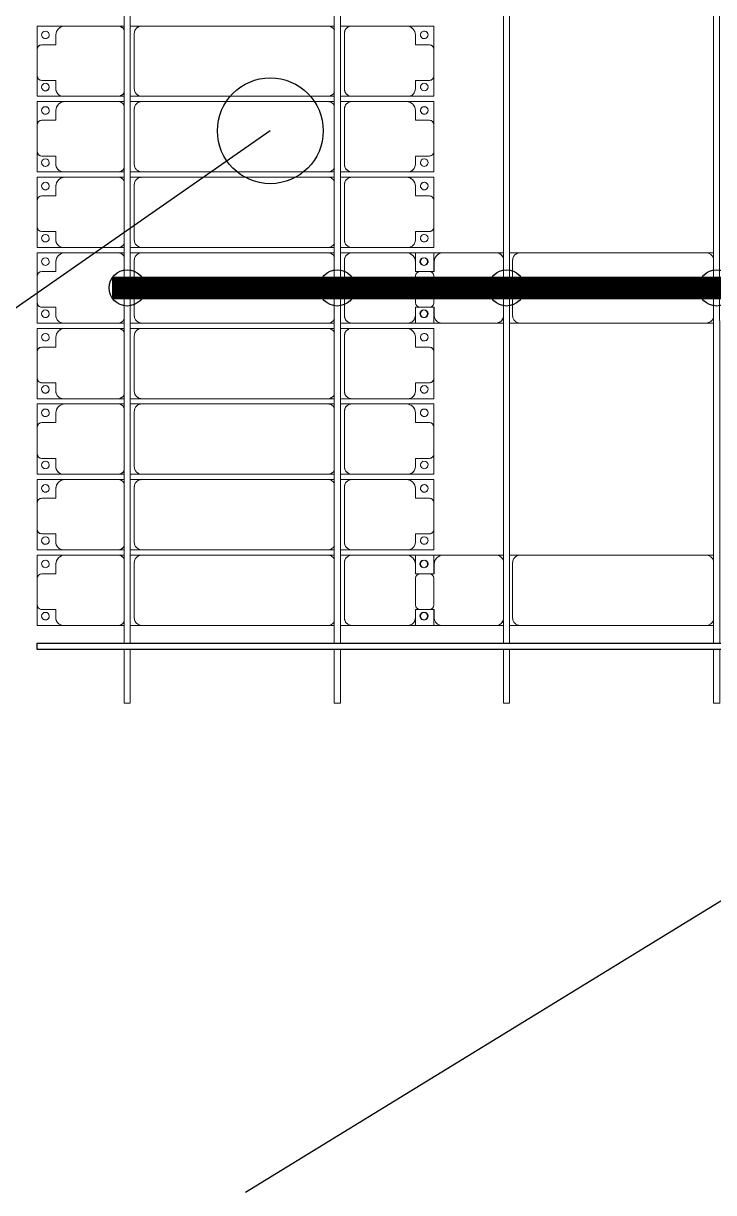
# Model space of a CAD drawing. Header units: millimetres. Extents: x -248177 to 167033, y 156986 to 268923.
# Drawn here: x -207200 to -202632, y 160766 to 168500 of the extents above; entities that cross this region are included whole.
import ezdxf

# ---------------------------------------------------------------- set-up
doc = ezdxf.new("R2010")
doc.units = ezdxf.units.MM
for name, color, linetype, lineweight in [('A-DETL-MBND', 5, 'Continuous', 9), ('A-GENM', 13, 'Continuous', 9), ('S-BEAM', 12, 'Continuous', 9)]:
    doc.layers.add(name, color=color, linetype=linetype, lineweight=lineweight)
for name, color, linetype in [('GC-BICH NEO', 6, 'Continuous'), ('GC-DAY NEO', 5, 'Continuous'), ('GC-HOP 40x60 GIA CUONG', 1, 'Continuous')]:
    doc.layers.add(name, color=color, linetype=linetype)

# ---------------------------------------------------------------- blocks, each defined once
blk = doc.blocks.new('Dầm C52 - Dầm C52-24593-BỐ TRÍ KHUNG KẾT CẤU BÈ PIN 02')
at = {"layer": 'S-BEAM', "color": 1}
for p, q in [((-48593.5, -20), (-48593.5, 20)), ((-48593.5, 20), (-48238.2, 20)), ((-48198.2, 20), (-42238.2, 20)), ((-48238.2, -20), (-48593.5, -20)), ((-42238.2, -20), (-48198.2, -20))]:
    blk.add_line(p, q, dxfattribs=at)
blk = doc.blocks.new('Dai phao do pin - DẢI PHAO ĐỠ PIN-V151-BỐ TRÍ KHUNG KẾT CẤU BÈ PIN 02')
at = {"layer": 'A-DETL-MBND', "color": 8}
for p, q in [((-1312.2, 241.6), (-1129.7, 241.6)), ((-1312.2, 117.8), (-1312.2, 241.6)), ((-1129.7, 241.6), (-1312.2, 241.6)), ((-779.7, 241.6), (-1129.7, 241.6)), ((-779.7, 241.6), (-730.3, 241.6)), ((-779.7, 241.6), (-730.3, 241.6)), ((-690.3, 241.6), (-620.3, 241.6)), ((-690.3, 241.6), (-620.3, 241.6)), ((610.3, 241.6), (-620.3, 241.6)), ((610.3, 241.6), (659.7, 241.6)), ((610.3, 241.6), (659.7, 241.6)), ((-1189.7, 181.6), (-1189.7, 118.2)), ((-670.3, 191.6), (-670.3, -173.4)), ((-1312.2, 88.2), (-1312.2, -88.2)), ((-1189.7, 118.2), (-1282.2, 118.2)), ((-1312.2, -223.4), (-1312.2, -117.8)), ((-1282.2, -118.2), (-1189.7, -118.2)), ((-1189.7, -118.2), (-1189.7, -173.4)), ((-1139.7, -223.4), (-1312.2, -223.4)), ((-1312.2, -223.4), (-1139.7, -223.4)), ((-1139.7, -223.4), (-779.7, -223.4)), ((-730.3, -223.4), (-779.7, -223.4)), ((-730.3, -223.4), (-779.7, -223.4)), ((-620.3, -223.4), (-690.3, -223.4)), ((-620.3, -223.4), (-690.3, -223.4)), ((-620.3, -223.4), (610.3, -223.4)), ((659.7, -223.4), (610.3, -223.4)), ((659.7, -223.4), (610.3, -223.4))]:
    blk.add_line(p, q, dxfattribs=at)
for centre, radius, start, end in [((-1129.7, 181.6), 60, 90, 180), ((-1129.7, 181.6), 60, 120, 180), ((-779.7, 191.6), 50, 15, 90), ((-779.7, 191.6), 50, 15, 75), ((-620.3, 191.6), 50, 90, 180), ((-620.3, 191.6), 50, 105, 135), ((610.3, 191.6), 50, 15, 90), ((610.3, 191.6), 50, 60, 90), ((-1258.6, 183.2), 25, 0, 180), ((-1258.6, 183.2), 25, 180, 0), ((-1258.6, 183.2), 25, 180, 195), ((-1258.6, 183.2), 25, 120, 135), ((-1258.6, 183.2), 25, 225, 255), ((-1258.6, 183.2), 25, 270, 300), ((-1258.6, 183.2), 25, 0, 75), ((-1258.6, 183.2), 25, 330, 360), ((-620.3, 191.6), 50, 150, 180), ((610.3, 191.6), 50, 15, 30), ((-1282.2, 88.2), 30, 90, 180), ((-1282.2, -88.2), 30, 180, 270), ((-1258.6, -161.8), 25, 0, 180), ((-1258.6, -161.8), 25, 105, 150), ((-1258.6, -161.8), 25, 0, 75), ((-1258.6, -161.8), 25, 180, 0), ((-1258.6, -161.8), 25, 180, 210), ((-1258.6, -161.8), 25, 240, 255), ((-1258.6, -161.8), 25, 285, 0), ((-1139.7, -173.4), 50, 180, 270), ((-1139.7, -173.4), 50, 180, 255), ((-779.7, -173.4), 50, 270, 345), ((-779.7, -173.4), 50, 285, 345), ((-620.3, -173.4), 50, 180, 270), ((-620.3, -173.4), 50, 180, 210), ((-620.3, -173.4), 50, 240, 270), ((610.3, -173.4), 50, 270, 345), ((610.3, -173.4), 50, 285, 300), ((610.3, -173.4), 50, 330, 345)]:
    blk.add_arc(centre, radius, start, end, dxfattribs=at)
blk = doc.blocks.new('Dai phao do pin - DẢI PHAO ĐỠ PIN-V152-BỐ TRÍ KHUNG KẾT CẤU BÈ PIN 02')
at = {"layer": 'A-DETL-MBND', "color": 8}
for p, q in [((-1312.2, 241.6), (-1129.7, 241.6)), ((-1312.2, 117.8), (-1312.2, 241.6)), ((-1129.7, 241.6), (-1312.2, 241.6)), ((-779.7, 241.6), (-1129.7, 241.6)), ((-779.7, 241.6), (-730.3, 241.6)), ((-779.7, 241.6), (-730.3, 241.6)), ((-690.3, 241.6), (-620.3, 241.6)), ((-690.3, 241.6), (-620.3, 241.6)), ((610.3, 241.6), (-620.3, 241.6)), ((610.3, 241.6), (659.7, 241.6)), ((610.3, 241.6), (659.7, 241.6)), ((-1189.7, 181.6), (-1189.7, 118.2)), ((-670.3, 191.6), (-670.3, -173.4)), ((-1312.2, 88.2), (-1312.2, -88.2)), ((-1189.7, 118.2), (-1282.2, 118.2)), ((-1312.2, -223.4), (-1312.2, -117.8)), ((-1282.2, -118.2), (-1189.7, -118.2)), ((-1189.7, -118.2), (-1189.7, -173.4)), ((-1139.7, -223.4), (-1312.2, -223.4)), ((-1312.2, -223.4), (-1139.7, -223.4)), ((-1139.7, -223.4), (-779.7, -223.4)), ((-730.3, -223.4), (-779.7, -223.4)), ((-730.3, -223.4), (-779.7, -223.4)), ((-620.3, -223.4), (-690.3, -223.4)), ((-620.3, -223.4), (-690.3, -223.4)), ((-620.3, -223.4), (610.3, -223.4)), ((659.7, -223.4), (610.3, -223.4)), ((659.7, -223.4), (610.3, -223.4))]:
    blk.add_line(p, q, dxfattribs=at)
for centre, radius, start, end in [((-1129.7, 181.6), 60, 90, 180), ((-1129.7, 181.6), 60, 120, 180), ((-779.7, 191.6), 50, 15, 90), ((-779.7, 191.6), 50, 15, 75), ((-620.3, 191.6), 50, 90, 180), ((-620.3, 191.6), 50, 105, 135), ((610.3, 191.6), 50, 15, 90), ((610.3, 191.6), 50, 60, 90), ((-1258.6, 183.2), 25, 0, 180), ((-1258.6, 183.2), 25, 180, 0), ((-1258.6, 183.2), 25, 180, 195), ((-1258.6, 183.2), 25, 120, 135), ((-1258.6, 183.2), 25, 225, 255), ((-1258.6, 183.2), 25, 270, 300), ((-1258.6, 183.2), 25, 0, 75), ((-1258.6, 183.2), 25, 330, 360), ((-620.3, 191.6), 50, 150, 180), ((610.3, 191.6), 50, 15, 30), ((-1282.2, 88.2), 30, 90, 180), ((-1282.2, -88.2), 30, 180, 270), ((-1258.6, -161.8), 25, 0, 180), ((-1258.6, -161.8), 25, 105, 150), ((-1258.6, -161.8), 25, 0, 75), ((-1258.6, -161.8), 25, 180, 0), ((-1258.6, -161.8), 25, 180, 210), ((-1258.6, -161.8), 25, 240, 255), ((-1258.6, -161.8), 25, 285, 0), ((-1139.7, -173.4), 50, 180, 270), ((-1139.7, -173.4), 50, 180, 255), ((-779.7, -173.4), 50, 270, 345), ((-779.7, -173.4), 50, 285, 345), ((-620.3, -173.4), 50, 180, 270), ((-620.3, -173.4), 50, 180, 210), ((-620.3, -173.4), 50, 240, 270), ((610.3, -173.4), 50, 270, 345), ((610.3, -173.4), 50, 285, 300), ((610.3, -173.4), 50, 330, 345)]:
    blk.add_arc(centre, radius, start, end, dxfattribs=at)
blk = doc.blocks.new('Dải phao đi lại kèm đỡ invester - DẢI PHAO ĐI LẠI-23457-BỐ TRÍ KHUNG KẾT CẤU BÈ PIN 02')
at = {"layer": 'A-DETL-MBND', "color": 8}
for p, q in [((11758.4, 1312.2), (11911.8, 1312.2)), ((11758.4, 1129.7), (11758.4, 1312.2)), ((11758.4, 1312.2), (11758.4, 1129.7)), ((11911.8, 1312.2), (11758.4, 1312.2)), ((11881.8, 1282.2), (11881.8, 1189.7)), ((12088.2, 1312.2), (11911.8, 1312.2)), ((12088.2, 1312.2), (12223.4, 1312.2)), ((12223.4, 1312.2), (12088.2, 1312.2)), ((12118.2, 1189.7), (12118.2, 1282.2)), ((12223.4, 1312.2), (12223.4, 1139.7)), ((12223.4, 1139.7), (12223.4, 1312.2)), ((12258.4, 1312.2), (12411.8, 1312.2)), ((12258.4, 1129.7), (12258.4, 1312.2)), ((12258.4, 1312.2), (12258.4, 1129.7)), ((12411.8, 1312.2), (12258.4, 1312.2)), ((12381.8, 1282.2), (12381.8, 1189.7)), ((12588.2, 1312.2), (12411.8, 1312.2)), ((12588.2, 1312.2), (12723.4, 1312.2)), ((12723.4, 1312.2), (12588.2, 1312.2)), ((12618.2, 1189.7), (12618.2, 1282.2)), ((12723.4, 1312.2), (12723.4, 1139.7)), ((12723.4, 1139.7), (12723.4, 1312.2)), ((12758.4, 1312.2), (12911.8, 1312.2)), ((12758.4, 1129.7), (12758.4, 1312.2)), ((12758.4, 1312.2), (12758.4, 1129.7)), ((12911.8, 1312.2), (12758.4, 1312.2)), ((12881.8, 1282.2), (12881.8, 1189.7)), ((13088.2, 1312.2), (12911.8, 1312.2)), ((13088.2, 1312.2), (13223.4, 1312.2)), ((13223.4, 1312.2), (13088.2, 1312.2)), ((13118.2, 1189.7), (13118.2, 1282.2)), ((13223.4, 1312.2), (13223.4, 1139.7)), ((13223.4, 1139.7), (13223.4, 1312.2)), ((13258.4, 1312.2), (13382.2, 1312.2)), ((13258.4, 1129.7), (13258.4, 1312.2)), ((13258.4, 1312.2), (13258.4, 1129.7)), ((13381.8, 1282.2), (13381.8, 1189.7)), ((13588.2, 1312.2), (13411.8, 1312.2)), ((13617.8, 1312.2), (13723.4, 1312.2)), ((13618.2, 1189.7), (13618.2, 1282.2)), ((13723.4, 1312.2), (13723.4, 1139.7)), ((13723.4, 1139.7), (13723.4, 1312.2)), ((13758.4, 1312.2), (13911.8, 1312.2)), ((13758.4, 1129.7), (13758.4, 1312.2)), ((13758.4, 1312.2), (13758.4, 1129.7)), ((13911.8, 1312.2), (13758.4, 1312.2)), ((13881.8, 1282.2), (13881.8, 1189.7)), ((14088.2, 1312.2), (13911.8, 1312.2)), ((14088.2, 1312.2), (14223.4, 1312.2)), ((14223.4, 1312.2), (14088.2, 1312.2)), ((14118.2, 1189.7), (14118.2, 1282.2)), ((14223.4, 1312.2), (14223.4, 1139.7)), ((14223.4, 1139.7), (14223.4, 1312.2)), ((14258.4, 1312.2), (14411.8, 1312.2)), ((14258.4, 1129.7), (14258.4, 1312.2)), ((14258.4, 1312.2), (14258.4, 1129.7)), ((14411.8, 1312.2), (14258.4, 1312.2)), ((14381.8, 1282.2), (14381.8, 1189.7)), ((14588.2, 1312.2), (14411.8, 1312.2)), ((14588.2, 1312.2), (14723.4, 1312.2)), ((14723.4, 1312.2), (14588.2, 1312.2)), ((14618.2, 1189.7), (14618.2, 1282.2)), ((14723.4, 1312.2), (14723.4, 1139.7)), ((14723.4, 1139.7), (14723.4, 1312.2)), ((14758.4, 1312.2), (14911.8, 1312.2)), ((14758.4, 1129.7), (14758.4, 1312.2)), ((14758.4, 1312.2), (14758.4, 1129.7)), ((14911.8, 1312.2), (14758.4, 1312.2)), ((14881.8, 1282.2), (14881.8, 1189.7)), ((15088.2, 1312.2), (14911.8, 1312.2)), ((15088.2, 1312.2), (15223.4, 1312.2)), ((15223.4, 1312.2), (15088.2, 1312.2)), ((15118.2, 1189.7), (15118.2, 1282.2)), ((15223.4, 1312.2), (15223.4, 1139.7)), ((15223.4, 1139.7), (15223.4, 1312.2)), ((15258.4, 1312.2), (15382.2, 1312.2)), ((15258.4, 1129.7), (15258.4, 1312.2)), ((15258.4, 1312.2), (15258.4, 1129.7)), ((15381.8, 1282.2), (15381.8, 1189.7)), ((15588.2, 1312.2), (15411.8, 1312.2)), ((15617.8, 1312.2), (15723.4, 1312.2)), ((15618.2, 1189.7), (15618.2, 1282.2)), ((15723.4, 1312.2), (15723.4, 1139.7)), ((15723.4, 1139.7), (15723.4, 1312.2)), ((11881.8, 1189.7), (11818.4, 1189.7)), ((12173.4, 1189.7), (12118.2, 1189.7)), ((12381.8, 1189.7), (12318.4, 1189.7)), ((12673.4, 1189.7), (12618.2, 1189.7)), ((12881.8, 1189.7), (12818.4, 1189.7)), ((13173.4, 1189.7), (13118.2, 1189.7)), ((13381.8, 1189.7), (13318.4, 1189.7)), ((13673.4, 1189.7), (13618.2, 1189.7)), ((13881.8, 1189.7), (13818.4, 1189.7)), ((14173.4, 1189.7), (14118.2, 1189.7)), ((14381.8, 1189.7), (14318.4, 1189.7)), ((14673.4, 1189.7), (14618.2, 1189.7)), ((14881.8, 1189.7), (14818.4, 1189.7)), ((15173.4, 1189.7), (15118.2, 1189.7)), ((15381.8, 1189.7), (15318.4, 1189.7)), ((15673.4, 1189.7), (15618.2, 1189.7)), ((11758.4, 1129.7), (11758.4, 769.7)), ((12223.4, 769.7), (12223.4, 1139.7)), ((12258.4, 1129.7), (12258.4, 769.7)), ((12723.4, 769.7), (12723.4, 1139.7)), ((12758.4, 1129.7), (12758.4, 769.7)), ((13223.4, 769.7), (13223.4, 1139.7)), ((13258.4, 1129.7), (13258.4, 769.7)), ((13723.4, 769.7), (13723.4, 1139.7)), ((13758.4, 1129.7), (13758.4, 769.7)), ((14223.4, 769.7), (14223.4, 1139.7)), ((14258.4, 1129.7), (14258.4, 769.7)), ((14723.4, 769.7), (14723.4, 1139.7)), ((14758.4, 1129.7), (14758.4, 769.7)), ((15223.4, 769.7), (15223.4, 1139.7)), ((15258.4, 1129.7), (15258.4, 769.7)), ((15723.4, 769.7), (15723.4, 1139.7)), ((11758.4, 693.2), (11758.4, 769.7)), ((11758.4, 693.2), (11758.4, 769.7)), ((11808.4, 719.7), (12173.4, 719.7)), ((12223.4, 769.7), (12223.4, 693.2)), ((12223.4, 769.7), (12223.4, 693.2)), ((12258.4, 693.2), (12258.4, 769.7)), ((12258.4, 693.2), (12258.4, 769.7)), ((12308.4, 719.7), (12673.4, 719.7)), ((12723.4, 769.7), (12723.4, 693.2)), ((12723.4, 769.7), (12723.4, 693.2)), ((12758.4, 693.2), (12758.4, 769.7)), ((12758.4, 693.2), (12758.4, 769.7)), ((12808.4, 719.7), (13173.4, 719.7)), ((13223.4, 769.7), (13223.4, 693.2)), ((13223.4, 769.7), (13223.4, 693.2)), ((13258.4, 693.2), (13258.4, 769.7)), ((13258.4, 693.2), (13258.4, 769.7)), ((13308.4, 719.7), (13673.4, 719.7)), ((13723.4, 769.7), (13723.4, 693.2)), ((13723.4, 769.7), (13723.4, 693.2)), ((13758.4, 693.2), (13758.4, 769.7)), ((13758.4, 693.2), (13758.4, 769.7)), ((13808.4, 719.7), (14173.4, 719.7)), ((14223.4, 769.7), (14223.4, 693.2)), ((14223.4, 769.7), (14223.4, 693.2)), ((14258.4, 693.2), (14258.4, 769.7)), ((14258.4, 693.2), (14258.4, 769.7)), ((14308.4, 719.7), (14673.4, 719.7)), ((14723.4, 769.7), (14723.4, 693.2)), ((14723.4, 769.7), (14723.4, 693.2)), ((14758.4, 693.2), (14758.4, 769.7)), ((14758.4, 693.2), (14758.4, 769.7)), ((14808.4, 719.7), (15173.4, 719.7)), ((15223.4, 769.7), (15223.4, 693.2)), ((15223.4, 769.7), (15223.4, 693.2)), ((15258.4, 693.2), (15258.4, 769.7)), ((15258.4, 693.2), (15258.4, 769.7)), ((15308.4, 719.7), (15673.4, 719.7)), ((15723.4, 769.7), (15723.4, 693.2)), ((15723.4, 769.7), (15723.4, 693.2)), ((11758.4, 610.3), (11758.4, 653.2)), ((11758.4, 610.3), (11758.4, 653.2)), ((12223.4, 653.2), (12223.4, 610.3)), ((12223.4, 653.2), (12223.4, 610.3)), ((12258.4, 610.3), (12258.4, 653.2)), ((12258.4, 610.3), (12258.4, 653.2)), ((12723.4, 653.2), (12723.4, 610.3)), ((12723.4, 653.2), (12723.4, 610.3)), ((12758.4, 610.3), (12758.4, 653.2)), ((12758.4, 610.3), (12758.4, 653.2)), ((13223.4, 653.2), (13223.4, 610.3)), ((13223.4, 653.2), (13223.4, 610.3)), ((13258.4, 610.3), (13258.4, 653.2)), ((13258.4, 610.3), (13258.4, 653.2)), ((13723.4, 653.2), (13723.4, 610.3)), ((13723.4, 653.2), (13723.4, 610.3)), ((13758.4, 610.3), (13758.4, 653.2)), ((13758.4, 610.3), (13758.4, 653.2)), ((14223.4, 653.2), (14223.4, 610.3)), ((14223.4, 653.2), (14223.4, 610.3)), ((14258.4, 610.3), (14258.4, 653.2)), ((14258.4, 610.3), (14258.4, 653.2)), ((14723.4, 653.2), (14723.4, 610.3)), ((14723.4, 653.2), (14723.4, 610.3)), ((14758.4, 610.3), (14758.4, 653.2)), ((14758.4, 610.3), (14758.4, 653.2)), ((15223.4, 653.2), (15223.4, 610.3)), ((15223.4, 653.2), (15223.4, 610.3)), ((15258.4, 610.3), (15258.4, 653.2)), ((15258.4, 610.3), (15258.4, 653.2)), ((15723.4, 653.2), (15723.4, 610.3)), ((15723.4, 653.2), (15723.4, 610.3)), ((11758.4, 610.3), (11758.4, -620.3)), ((12223.4, -620.3), (12223.4, 610.3)), ((12258.4, 610.3), (12258.4, -620.3)), ((12723.4, -620.3), (12723.4, 610.3)), ((12758.4, 610.3), (12758.4, -620.3)), ((13223.4, -620.3), (13223.4, 610.3)), ((13258.4, 610.3), (13258.4, -620.3)), ((13723.4, -620.3), (13723.4, 610.3)), ((13758.4, 610.3), (13758.4, -620.3)), ((14223.4, -620.3), (14223.4, 610.3)), ((14258.4, 610.3), (14258.4, -620.3)), ((14723.4, -620.3), (14723.4, 610.3)), ((14758.4, 610.3), (14758.4, -620.3)), ((15223.4, -620.3), (15223.4, 610.3)), ((15258.4, 610.3), (15258.4, -620.3)), ((15723.4, -620.3), (15723.4, 610.3)), ((11758.4, -696.8), (11758.4, -620.3)), ((11758.4, -696.8), (11758.4, -620.3)), ((11808.4, -670.3), (12173.4, -670.3)), ((12223.4, -620.3), (12223.4, -696.8)), ((12223.4, -620.3), (12223.4, -696.8)), ((12258.4, -696.8), (12258.4, -620.3)), ((12258.4, -696.8), (12258.4, -620.3)), ((12308.4, -670.3), (12673.4, -670.3)), ((12723.4, -620.3), (12723.4, -696.8)), ((12723.4, -620.3), (12723.4, -696.8)), ((12758.4, -696.8), (12758.4, -620.3)), ((12758.4, -696.8), (12758.4, -620.3)), ((12808.4, -670.3), (13173.4, -670.3)), ((13223.4, -620.3), (13223.4, -696.8)), ((13223.4, -620.3), (13223.4, -696.8)), ((13258.4, -696.8), (13258.4, -620.3)), ((13258.4, -696.8), (13258.4, -620.3)), ((13308.4, -670.3), (13673.4, -670.3)), ((13723.4, -620.3), (13723.4, -696.8)), ((13723.4, -620.3), (13723.4, -696.8)), ((13758.4, -696.8), (13758.4, -620.3)), ((13758.4, -696.8), (13758.4, -620.3)), ((13808.4, -670.3), (14173.4, -670.3)), ((14223.4, -620.3), (14223.4, -696.8)), ((14223.4, -620.3), (14223.4, -696.8)), ((14258.4, -696.8), (14258.4, -620.3)), ((14258.4, -696.8), (14258.4, -620.3)), ((14308.4, -670.3), (14673.4, -670.3)), ((14723.4, -620.3), (14723.4, -696.8)), ((14723.4, -620.3), (14723.4, -696.8)), ((14758.4, -696.8), (14758.4, -620.3)), ((14758.4, -696.8), (14758.4, -620.3)), ((14808.4, -670.3), (15173.4, -670.3)), ((15223.4, -620.3), (15223.4, -696.8)), ((15223.4, -620.3), (15223.4, -696.8)), ((15258.4, -696.8), (15258.4, -620.3)), ((15258.4, -696.8), (15258.4, -620.3)), ((15308.4, -670.3), (15673.4, -670.3)), ((15723.4, -620.3), (15723.4, -696.8)), ((15723.4, -620.3), (15723.4, -696.8)), ((11758.4, -779.7), (11758.4, -736.8)), ((11758.4, -779.7), (11758.4, -736.8)), ((12223.4, -736.8), (12223.4, -779.7)), ((12223.4, -736.8), (12223.4, -779.7)), ((12258.4, -779.7), (12258.4, -736.8)), ((12258.4, -779.7), (12258.4, -736.8)), ((12723.4, -736.8), (12723.4, -779.7)), ((12723.4, -736.8), (12723.4, -779.7)), ((12758.4, -779.7), (12758.4, -736.8)), ((12758.4, -779.7), (12758.4, -736.8)), ((13223.4, -736.8), (13223.4, -779.7)), ((13223.4, -736.8), (13223.4, -779.7)), ((13258.4, -779.7), (13258.4, -736.8)), ((13258.4, -779.7), (13258.4, -736.8)), ((13723.4, -736.8), (13723.4, -779.7)), ((13723.4, -736.8), (13723.4, -779.7)), ((13758.4, -779.7), (13758.4, -736.8)), ((13758.4, -779.7), (13758.4, -736.8)), ((14223.4, -736.8), (14223.4, -779.7)), ((14223.4, -736.8), (14223.4, -779.7)), ((14258.4, -779.7), (14258.4, -736.8)), ((14258.4, -779.7), (14258.4, -736.8)), ((14723.4, -736.8), (14723.4, -779.7)), ((14723.4, -736.8), (14723.4, -779.7)), ((14758.4, -779.7), (14758.4, -736.8)), ((14758.4, -779.7), (14758.4, -736.8)), ((15223.4, -736.8), (15223.4, -779.7)), ((15223.4, -736.8), (15223.4, -779.7)), ((15258.4, -779.7), (15258.4, -736.8)), ((15258.4, -779.7), (15258.4, -736.8)), ((15723.4, -736.8), (15723.4, -779.7)), ((15723.4, -736.8), (15723.4, -779.7)), ((11758.4, -779.7), (11758.4, -1129.7)), ((12223.4, -1139.7), (12223.4, -779.7)), ((12258.4, -779.7), (12258.4, -1129.7)), ((12723.4, -1139.7), (12723.4, -779.7)), ((12758.4, -779.7), (12758.4, -1129.7)), ((13223.4, -1139.7), (13223.4, -779.7)), ((13258.4, -779.7), (13258.4, -1129.7)), ((13723.4, -1139.7), (13723.4, -779.7)), ((13758.4, -779.7), (13758.4, -1129.7)), ((14223.4, -1139.7), (14223.4, -779.7)), ((14258.4, -779.7), (14258.4, -1129.7)), ((14723.4, -1139.7), (14723.4, -779.7)), ((14758.4, -779.7), (14758.4, -1129.7)), ((15223.4, -1139.7), (15223.4, -779.7)), ((15258.4, -779.7), (15258.4, -1129.7)), ((15723.4, -1139.7), (15723.4, -779.7)), ((11758.4, -1312.2), (11758.4, -1129.7)), ((11758.4, -1129.7), (11758.4, -1312.2)), ((12223.4, -1139.7), (12223.4, -1312.2)), ((12223.4, -1312.2), (12223.4, -1139.7)), ((12258.4, -1312.2), (12258.4, -1129.7)), ((12258.4, -1129.7), (12258.4, -1312.2)), ((12723.4, -1139.7), (12723.4, -1312.2)), ((12723.4, -1312.2), (12723.4, -1139.7)), ((12758.4, -1312.2), (12758.4, -1129.7)), ((12758.4, -1129.7), (12758.4, -1312.2)), ((13223.4, -1139.7), (13223.4, -1312.2)), ((13223.4, -1312.2), (13223.4, -1139.7)), ((13258.4, -1312.2), (13258.4, -1129.7)), ((13258.4, -1129.7), (13258.4, -1312.2)), ((13723.4, -1139.7), (13723.4, -1312.2)), ((13723.4, -1312.2), (13723.4, -1139.7)), ((13758.4, -1312.2), (13758.4, -1129.7)), ((13758.4, -1129.7), (13758.4, -1312.2)), ((14223.4, -1139.7), (14223.4, -1312.2)), ((14223.4, -1312.2), (14223.4, -1139.7)), ((14258.4, -1312.2), (14258.4, -1129.7)), ((14258.4, -1129.7), (14258.4, -1312.2)), ((14723.4, -1139.7), (14723.4, -1312.2)), ((14723.4, -1312.2), (14723.4, -1139.7)), ((14758.4, -1312.2), (14758.4, -1129.7)), ((14758.4, -1129.7), (14758.4, -1312.2)), ((15223.4, -1139.7), (15223.4, -1312.2)), ((15223.4, -1312.2), (15223.4, -1139.7)), ((15258.4, -1312.2), (15258.4, -1129.7)), ((15258.4, -1129.7), (15258.4, -1312.2)), ((15723.4, -1139.7), (15723.4, -1312.2)), ((15723.4, -1312.2), (15723.4, -1139.7)), ((11818.4, -1189.7), (11881.8, -1189.7)), ((11881.8, -1189.7), (11881.8, -1282.2)), ((12118.2, -1282.2), (12118.2, -1189.7)), ((12118.2, -1189.7), (12173.4, -1189.7)), ((12318.4, -1189.7), (12381.8, -1189.7)), ((12381.8, -1189.7), (12381.8, -1282.2)), ((12618.2, -1282.2), (12618.2, -1189.7)), ((12618.2, -1189.7), (12673.4, -1189.7)), ((12818.4, -1189.7), (12881.8, -1189.7)), ((12881.8, -1189.7), (12881.8, -1282.2)), ((13118.2, -1282.2), (13118.2, -1189.7)), ((13118.2, -1189.7), (13173.4, -1189.7)), ((13318.4, -1189.7), (13381.8, -1189.7)), ((13381.8, -1189.7), (13381.8, -1282.2)), ((13618.2, -1282.2), (13618.2, -1189.7)), ((13618.2, -1189.7), (13673.4, -1189.7)), ((13818.4, -1189.7), (13881.8, -1189.7)), ((13881.8, -1189.7), (13881.8, -1282.2)), ((14118.2, -1282.2), (14118.2, -1189.7)), ((14118.2, -1189.7), (14173.4, -1189.7)), ((14318.4, -1189.7), (14381.8, -1189.7)), ((14381.8, -1189.7), (14381.8, -1282.2)), ((14618.2, -1282.2), (14618.2, -1189.7)), ((14618.2, -1189.7), (14673.4, -1189.7)), ((14818.4, -1189.7), (14881.8, -1189.7)), ((14881.8, -1189.7), (14881.8, -1282.2)), ((15118.2, -1282.2), (15118.2, -1189.7)), ((15118.2, -1189.7), (15173.4, -1189.7)), ((15318.4, -1189.7), (15381.8, -1189.7)), ((15381.8, -1189.7), (15381.8, -1282.2)), ((15618.2, -1282.2), (15618.2, -1189.7)), ((15618.2, -1189.7), (15673.4, -1189.7)), ((11911.8, -1312.2), (11758.4, -1312.2)), ((11758.4, -1312.2), (11911.8, -1312.2)), ((11911.8, -1312.2), (12088.2, -1312.2)), ((12223.4, -1312.2), (12088.2, -1312.2)), ((12088.2, -1312.2), (12223.4, -1312.2)), ((12411.8, -1312.2), (12258.4, -1312.2)), ((12258.4, -1312.2), (12411.8, -1312.2)), ((12411.8, -1312.2), (12588.2, -1312.2)), ((12723.4, -1312.2), (12588.2, -1312.2)), ((12588.2, -1312.2), (12723.4, -1312.2)), ((12911.8, -1312.2), (12758.4, -1312.2)), ((12758.4, -1312.2), (12911.8, -1312.2)), ((12911.8, -1312.2), (13088.2, -1312.2)), ((13223.4, -1312.2), (13088.2, -1312.2)), ((13088.2, -1312.2), (13223.4, -1312.2)), ((13411.8, -1312.2), (13258.4, -1312.2)), ((13258.4, -1312.2), (13411.8, -1312.2)), ((13411.8, -1312.2), (13588.2, -1312.2)), ((13723.4, -1312.2), (13588.2, -1312.2)), ((13588.2, -1312.2), (13723.4, -1312.2)), ((13911.8, -1312.2), (13758.4, -1312.2)), ((13758.4, -1312.2), (13911.8, -1312.2)), ((13911.8, -1312.2), (14088.2, -1312.2)), ((14223.4, -1312.2), (14088.2, -1312.2)), ((14088.2, -1312.2), (14223.4, -1312.2)), ((14411.8, -1312.2), (14258.4, -1312.2)), ((14258.4, -1312.2), (14411.8, -1312.2)), ((14411.8, -1312.2), (14588.2, -1312.2)), ((14723.4, -1312.2), (14588.2, -1312.2)), ((14588.2, -1312.2), (14723.4, -1312.2)), ((14911.8, -1312.2), (14758.4, -1312.2)), ((14758.4, -1312.2), (14911.8, -1312.2)), ((14911.8, -1312.2), (15088.2, -1312.2)), ((15223.4, -1312.2), (15088.2, -1312.2)), ((15088.2, -1312.2), (15223.4, -1312.2)), ((15411.8, -1312.2), (15258.4, -1312.2)), ((15258.4, -1312.2), (15411.8, -1312.2)), ((15411.8, -1312.2), (15588.2, -1312.2)), ((15723.4, -1312.2), (15588.2, -1312.2)), ((15588.2, -1312.2), (15723.4, -1312.2))]:
    blk.add_line(p, q, dxfattribs=at)
for centre, radius, start, end in [((11816.8, 1248.6), 25, 90, 270), ((11816.8, 1248.6), 25, 90, 255), ((11816.8, 1248.6), 25, 270, 90), ((11816.8, 1248.6), 25, 300, 90), ((11911.8, 1282.2), 30, 90, 180), ((11911.8, 1282.2), 30, 105, 165), ((11911.8, 1282.2), 30, 135, 165), ((11911.8, 1282.2), 30, 135, 165), ((12088.2, 1282.2), 30, 360, 90), ((12088.2, 1282.2), 30, 60, 75), ((12088.2, 1282.2), 30, 15, 75), ((12088.2, 1282.2), 30, 60, 75), ((12088.2, 1282.2), 30, 15, 30), ((12088.2, 1282.2), 30, 15, 30), ((12161.8, 1248.6), 25, 90, 270), ((12161.8, 1248.6), 25, 90, 180), ((12161.8, 1248.6), 25, 195, 255), ((12161.8, 1248.6), 25, 270, 90), ((12161.8, 1248.6), 25, 270, 88.90847), ((12316.8, 1248.6), 25, 90, 270), ((12316.8, 1248.6), 25, 90, 255), ((12316.8, 1248.6), 25, 270, 90), ((12316.8, 1248.6), 25, 300, 90), ((12411.8, 1282.2), 30, 90, 180), ((12411.8, 1282.2), 30, 105, 165), ((12411.8, 1282.2), 30, 135, 165), ((12411.8, 1282.2), 30, 135, 165), ((12588.2, 1282.2), 30, 360, 90), ((12588.2, 1282.2), 30, 60, 75), ((12588.2, 1282.2), 30, 15, 75), ((12588.2, 1282.2), 30, 60, 75), ((12588.2, 1282.2), 30, 15, 30), ((12588.2, 1282.2), 30, 15, 30), ((12661.8, 1248.6), 25, 90, 270), ((12661.8, 1248.6), 25, 90, 180), ((12661.8, 1248.6), 25, 195, 255), ((12661.8, 1248.6), 25, 270, 90), ((12661.8, 1248.6), 25, 270, 90), ((12816.8, 1248.6), 25, 90, 270), ((12816.8, 1248.6), 25, 90, 255), ((12816.8, 1248.6), 25, 270, 90), ((12816.8, 1248.6), 25, 300, 90), ((12911.8, 1282.2), 30, 90, 180), ((12911.8, 1282.2), 30, 105, 165), ((12911.8, 1282.2), 30, 135, 165), ((12911.8, 1282.2), 30, 135, 165), ((13088.2, 1282.2), 30, 360, 90), ((13088.2, 1282.2), 30, 60, 75), ((13088.2, 1282.2), 30, 15, 75), ((13088.2, 1282.2), 30, 60, 75), ((13088.2, 1282.2), 30, 15, 30), ((13088.2, 1282.2), 30, 15, 30), ((13161.8, 1248.6), 25, 90, 270), ((13161.8, 1248.6), 25, 90, 180), ((13161.8, 1248.6), 25, 195, 255), ((13161.8, 1248.6), 25, 270, 90), ((13161.8, 1248.6), 25, 270, 90), ((13316.8, 1248.6), 25, 90, 270), ((13316.8, 1248.6), 25, 180, 255), ((13316.8, 1248.6), 25, 90, 150), ((13316.8, 1248.6), 25, 270, 90), ((13316.8, 1248.6), 25, 75, 90), ((13316.8, 1248.6), 25, 300, 360), ((13411.8, 1282.2), 30, 90, 180), ((13588.2, 1282.2), 30, 360, 90), ((13661.8, 1248.6), 25, 90, 270), ((13661.8, 1248.6), 25, 120, 165), ((13661.8, 1248.6), 25, 195, 255), ((13661.8, 1248.6), 25, 270, 90), ((13661.8, 1248.6), 25, 60, 90), ((13661.8, 1248.6), 25, 270, 0), ((13816.8, 1248.6), 25, 90, 270), ((13816.8, 1248.6), 25, 90, 255), ((13816.8, 1248.6), 25, 270, 90), ((13816.8, 1248.6), 25, 300, 90), ((13911.8, 1282.2), 30, 90, 180), ((13911.8, 1282.2), 30, 105, 165), ((13911.8, 1282.2), 30, 135, 165), ((13911.8, 1282.2), 30, 135, 165), ((14088.2, 1282.2), 30, 360, 90), ((14088.2, 1282.2), 30, 60, 75), ((14088.2, 1282.2), 30, 15, 75), ((14088.2, 1282.2), 30, 60, 75), ((14088.2, 1282.2), 30, 15, 30), ((14088.2, 1282.2), 30, 15, 30), ((14161.8, 1248.6), 25, 90, 270), ((14161.8, 1248.6), 25, 90, 180), ((14161.8, 1248.6), 25, 195, 255), ((14161.8, 1248.6), 25, 270, 90), ((14161.8, 1248.6), 25, 270, 90), ((14316.8, 1248.6), 25, 90, 270), ((14316.8, 1248.6), 25, 90, 255), ((14316.8, 1248.6), 25, 270, 90), ((14316.8, 1248.6), 25, 300, 90), ((14411.8, 1282.2), 30, 90, 180), ((14411.8, 1282.2), 30, 105, 165), ((14411.8, 1282.2), 30, 135, 165), ((14411.8, 1282.2), 30, 135, 165), ((14588.2, 1282.2), 30, 360, 90), ((14588.2, 1282.2), 30, 60, 75), ((14588.2, 1282.2), 30, 15, 75), ((14588.2, 1282.2), 30, 60, 75), ((14588.2, 1282.2), 30, 15, 30), ((14588.2, 1282.2), 30, 15, 30), ((14661.8, 1248.6), 25, 90, 270), ((14661.8, 1248.6), 25, 90, 180), ((14661.8, 1248.6), 25, 195, 255), ((14661.8, 1248.6), 25, 270, 90), ((14661.8, 1248.6), 25, 270, 90), ((14816.8, 1248.6), 25, 90, 270), ((14816.8, 1248.6), 25, 90, 255), ((14816.8, 1248.6), 25, 270, 90), ((14816.8, 1248.6), 25, 300, 90), ((14911.8, 1282.2), 30, 90, 180), ((14911.8, 1282.2), 30, 105, 165), ((14911.8, 1282.2), 30, 135, 165), ((14911.8, 1282.2), 30, 135, 165), ((15088.2, 1282.2), 30, 360, 90), ((15088.2, 1282.2), 30, 60, 75), ((15088.2, 1282.2), 30, 15, 75), ((15088.2, 1282.2), 30, 60, 75), ((15088.2, 1282.2), 30, 15, 30), ((15088.2, 1282.2), 30, 15, 30), ((15161.8, 1248.6), 25, 90, 270), ((15161.8, 1248.6), 25, 90, 180), ((15161.8, 1248.6), 25, 195, 255), ((15161.8, 1248.6), 25, 270, 90), ((15161.8, 1248.6), 25, 270, 90), ((15316.8, 1248.6), 25, 90, 270), ((15316.8, 1248.6), 25, 180, 255), ((15316.8, 1248.6), 25, 90, 150), ((15316.8, 1248.6), 25, 270, 90), ((15316.8, 1248.6), 25, 75, 90), ((15316.8, 1248.6), 25, 300, 0), ((15411.8, 1282.2), 30, 90, 180), ((15588.2, 1282.2), 30, 0, 90), ((15661.8, 1248.6), 25, 90, 270), ((15661.8, 1248.6), 25, 120, 165), ((15661.8, 1248.6), 25, 195, 255), ((15661.8, 1248.6), 25, 270, 90), ((15661.8, 1248.6), 25, 60, 90), ((15661.8, 1248.6), 25, 270, 360), ((11818.4, 1129.7), 60, 90, 180), ((11818.4, 1129.7), 60, 90, 150), ((11816.8, 1248.6), 25, 270, 285), ((12173.4, 1139.7), 50, 360, 90), ((12173.4, 1139.7), 50, 15, 90), ((12318.4, 1129.7), 60, 90, 180), ((12318.4, 1129.7), 60, 90, 150), ((12316.8, 1248.6), 25, 270, 285), ((12673.4, 1139.7), 50, 360, 90), ((12673.4, 1139.7), 50, 15, 90), ((12818.4, 1129.7), 60, 90, 180), ((12818.4, 1129.7), 60, 90, 150), ((12816.8, 1248.6), 25, 270, 285), ((13173.4, 1139.7), 50, 0, 90), ((13173.4, 1139.7), 50, 15, 90), ((13318.4, 1129.7), 60, 90, 180), ((13318.4, 1129.7), 60, 90, 150), ((13316.8, 1248.6), 25, 270, 285), ((13673.4, 1139.7), 50, 360, 90), ((13673.4, 1139.7), 50, 15, 90), ((13818.4, 1129.7), 60, 90, 180), ((13818.4, 1129.7), 60, 90, 150), ((13816.8, 1248.6), 25, 270, 285), ((14173.4, 1139.7), 50, 360, 90), ((14173.4, 1139.7), 50, 15, 90), ((14318.4, 1129.7), 60, 90, 180), ((14318.4, 1129.7), 60, 90, 150), ((14316.8, 1248.6), 25, 270, 285), ((14673.4, 1139.7), 50, 360, 90), ((14673.4, 1139.7), 50, 15, 90), ((14818.4, 1129.7), 60, 90, 180), ((14818.4, 1129.7), 60, 90, 150), ((14816.8, 1248.6), 25, 270, 285), ((15173.4, 1139.7), 50, 0, 90), ((15173.4, 1139.7), 50, 15, 90), ((15318.4, 1129.7), 60, 90, 180), ((15318.4, 1129.7), 60, 90, 150), ((15316.8, 1248.6), 25, 270, 285), ((15673.4, 1139.7), 50, 360, 90), ((15673.4, 1139.7), 50, 15, 90), ((11808.4, 769.7), 50, 180, 270), ((11808.4, 769.7), 50, 195, 270), ((12173.4, 769.7), 50, 270, 360), ((12173.4, 769.7), 50, 270, 345), ((12308.4, 769.7), 50, 180, 270), ((12308.4, 769.7), 50, 195, 270), ((12673.4, 769.7), 50, 270, 360), ((12673.4, 769.7), 50, 270, 345), ((12808.4, 769.7), 50, 180, 270), ((12808.4, 769.7), 50, 195, 270), ((13173.4, 769.7), 50, 270, 0), ((13173.4, 769.7), 50, 270, 345), ((13308.4, 769.7), 50, 180, 270), ((13308.4, 769.7), 50, 195, 270), ((13673.4, 769.7), 50, 270, 0), ((13673.4, 769.7), 50, 270, 345), ((13808.4, 769.7), 50, 180, 270), ((13808.4, 769.7), 50, 195, 270), ((14173.4, 769.7), 50, 270, 0), ((14173.4, 769.7), 50, 270, 345), ((14308.4, 769.7), 50, 180, 270), ((14308.4, 769.7), 50, 195, 270), ((14673.4, 769.7), 50, 270, 0), ((14673.4, 769.7), 50, 270, 345), ((14808.4, 769.7), 50, 180, 270), ((14808.4, 769.7), 50, 195, 270), ((15173.4, 769.7), 50, 270, 0), ((15173.4, 769.7), 50, 270, 345), ((15308.4, 769.7), 50, 180, 270), ((15308.4, 769.7), 50, 195, 270), ((15673.4, 769.7), 50, 270, 0), ((15673.4, 769.7), 50, 270, 345), ((11808.4, 610.3), 50, 120, 180), ((11808.4, 610.3), 50, 150, 180), ((12173.4, 610.3), 50, 360, 60), ((12173.4, 610.3), 50, 15, 30), ((12308.4, 610.3), 50, 120, 180), ((12308.4, 610.3), 50, 150, 180), ((12673.4, 610.3), 50, 360, 60), ((12673.4, 610.3), 50, 15, 30), ((12808.4, 610.3), 50, 120, 180), ((12808.4, 610.3), 50, 150, 180), ((13173.4, 610.3), 50, 360, 60), ((13173.4, 610.3), 50, 15, 30), ((13308.4, 610.3), 50, 120, 180), ((13308.4, 610.3), 50, 150, 180), ((13673.4, 610.3), 50, 360, 60), ((13673.4, 610.3), 50, 15, 30), ((13808.4, 610.3), 50, 120, 180), ((13808.4, 610.3), 50, 150, 180), ((14173.4, 610.3), 50, 0, 60), ((14173.4, 610.3), 50, 15, 30), ((14308.4, 610.3), 50, 120, 180), ((14308.4, 610.3), 50, 150, 180), ((14673.4, 610.3), 50, 0, 60), ((14673.4, 610.3), 50, 15, 30), ((14808.4, 610.3), 50, 120, 180), ((14808.4, 610.3), 50, 150, 180), ((15173.4, 610.3), 50, 360, 60), ((15173.4, 610.3), 50, 15, 30), ((15308.4, 610.3), 50, 120, 180), ((15308.4, 610.3), 50, 150, 180), ((15673.4, 610.3), 50, 360, 60), ((15673.4, 610.3), 50, 15, 30), ((11808.4, -620.3), 50, 180, 270), ((11808.4, -620.3), 50, 195, 225), ((11808.4, -620.3), 50, 240, 270), ((12173.4, -620.3), 50, 270, 0), ((12173.4, -620.3), 50, 270, 300), ((12173.4, -620.3), 50, 330, 0), ((12308.4, -620.3), 50, 180, 270), ((12308.4, -620.3), 50, 195, 225), ((12308.4, -620.3), 50, 240, 270), ((12673.4, -620.3), 50, 270, 0), ((12673.4, -620.3), 50, 270, 300), ((12673.4, -620.3), 50, 330, 360), ((12808.4, -620.3), 50, 180, 270), ((12808.4, -620.3), 50, 195, 225), ((12808.4, -620.3), 50, 240, 270), ((13173.4, -620.3), 50, 270, 0), ((13173.4, -620.3), 50, 270, 300), ((13173.4, -620.3), 50, 330, 0), ((13308.4, -620.3), 50, 180, 270), ((13308.4, -620.3), 50, 195, 225), ((13308.4, -620.3), 50, 240, 270), ((13673.4, -620.3), 50, 270, 0), ((13673.4, -620.3), 50, 270, 300), ((13673.4, -620.3), 50, 330, 0), ((13808.4, -620.3), 50, 180, 270), ((13808.4, -620.3), 50, 195, 225), ((13808.4, -620.3), 50, 240, 270), ((14173.4, -620.3), 50, 270, 0), ((14173.4, -620.3), 50, 270, 300), ((14173.4, -620.3), 50, 330, 360), ((14308.4, -620.3), 50, 180, 270), ((14308.4, -620.3), 50, 195, 225), ((14308.4, -620.3), 50, 240, 270), ((14673.4, -620.3), 50, 270, 360), ((14673.4, -620.3), 50, 270, 300), ((14673.4, -620.3), 50, 330, 360), ((14808.4, -620.3), 50, 180, 270), ((14808.4, -620.3), 50, 195, 225), ((14808.4, -620.3), 50, 240, 270), ((15173.4, -620.3), 50, 270, 0), ((15173.4, -620.3), 50, 270, 300), ((15173.4, -620.3), 50, 330, 0), ((15308.4, -620.3), 50, 180, 270), ((15308.4, -620.3), 50, 195, 225), ((15308.4, -620.3), 50, 240, 270), ((15673.4, -620.3), 50, 270, 0), ((15673.4, -620.3), 50, 270, 300), ((15673.4, -620.3), 50, 330, 0), ((11808.4, -779.7), 50, 120, 180), ((11808.4, -779.7), 50, 120, 165), ((12173.4, -779.7), 50, 360, 60), ((12173.4, -779.7), 50, 15, 60), ((12308.4, -779.7), 50, 120, 180), ((12308.4, -779.7), 50, 120, 165), ((12673.4, -779.7), 50, 360, 60), ((12673.4, -779.7), 50, 15, 60), ((12808.4, -779.7), 50, 120, 180), ((12808.4, -779.7), 50, 120, 165), ((13173.4, -779.7), 50, 360, 60), ((13173.4, -779.7), 50, 15, 60), ((13308.4, -779.7), 50, 120, 180), ((13308.4, -779.7), 50, 120, 165), ((13673.4, -779.7), 50, 360, 60), ((13673.4, -779.7), 50, 15, 60), ((13808.4, -779.7), 50, 120, 180), ((13808.4, -779.7), 50, 120, 165), ((14173.4, -779.7), 50, 360, 60), ((14173.4, -779.7), 50, 15, 60), ((14308.4, -779.7), 50, 120, 180), ((14308.4, -779.7), 50, 120, 165), ((14673.4, -779.7), 50, 360, 60), ((14673.4, -779.7), 50, 15, 60), ((14808.4, -779.7), 50, 120, 180), ((14808.4, -779.7), 50, 120, 165), ((15173.4, -779.7), 50, 360, 60), ((15173.4, -779.7), 50, 15, 60), ((15308.4, -779.7), 50, 120, 180), ((15308.4, -779.7), 50, 120, 165), ((15673.4, -779.7), 50, 360, 60), ((15673.4, -779.7), 50, 15, 60), ((11818.4, -1129.7), 60, 180, 270), ((11818.4, -1129.7), 60, 210, 270), ((12173.4, -1139.7), 50, 270, 360), ((12173.4, -1139.7), 50, 270, 345), ((12318.4, -1129.7), 60, 180, 270), ((12318.4, -1129.7), 60, 210, 270), ((12673.4, -1139.7), 50, 270, 360), ((12673.4, -1139.7), 50, 270, 345), ((12818.4, -1129.7), 60, 180, 270), ((12818.4, -1129.7), 60, 210, 270), ((13173.4, -1139.7), 50, 270, 360), ((13173.4, -1139.7), 50, 270, 345), ((13318.4, -1129.7), 60, 180, 270), ((13318.4, -1129.7), 60, 210, 270), ((13673.4, -1139.7), 50, 270, 360), ((13673.4, -1139.7), 50, 270, 345), ((13818.4, -1129.7), 60, 180, 270), ((13818.4, -1129.7), 60, 210, 270), ((14173.4, -1139.7), 50, 270, 360), ((14173.4, -1139.7), 50, 270, 345), ((14318.4, -1129.7), 60, 180, 270), ((14318.4, -1129.7), 60, 210, 270), ((14673.4, -1139.7), 50, 270, 0), ((14673.4, -1139.7), 50, 270, 345), ((14818.4, -1129.7), 60, 180, 270), ((14818.4, -1129.7), 60, 210, 270), ((15173.4, -1139.7), 50, 270, 360), ((15173.4, -1139.7), 50, 270, 345), ((15318.4, -1129.7), 60, 180, 270), ((15318.4, -1129.7), 60, 210, 270), ((15673.4, -1139.7), 50, 270, 360), ((15673.4, -1139.7), 50, 270, 345), ((11816.8, -1258.6), 25, 90, 270), ((11816.8, -1258.6), 25, 90, 165), ((11816.8, -1258.6), 25, 270, 90), ((11816.8, -1258.6), 25, 60, 90), ((12161.8, -1258.6), 25, 90, 270), ((12161.8, -1258.6), 25, 90, 165), ((12161.8, -1258.6), 25, 270, 90), ((12161.8, -1258.6), 25, 15, 90), ((12316.8, -1258.6), 25, 90, 270), ((12316.8, -1258.6), 25, 90, 165), ((12316.8, -1258.6), 25, 270, 90), ((12316.8, -1258.6), 25, 60, 90), ((12661.8, -1258.6), 25, 90, 270), ((12661.8, -1258.6), 25, 90, 165), ((12661.8, -1258.6), 25, 270, 90), ((12661.8, -1258.6), 25, 15, 90), ((12816.8, -1258.6), 25, 90, 270), ((12816.8, -1258.6), 25, 90, 165), ((12816.8, -1258.6), 25, 270, 90), ((12816.8, -1258.6), 25, 60, 90), ((13161.8, -1258.6), 25, 90, 270), ((13161.8, -1258.6), 25, 90, 165), ((13161.8, -1258.6), 25, 270, 90), ((13161.8, -1258.6), 25, 15, 90), ((13316.8, -1258.6), 25, 90, 270), ((13316.8, -1258.6), 25, 90, 165), ((13316.8, -1258.6), 25, 270, 90), ((13316.8, -1258.6), 25, 60, 90), ((13661.8, -1258.6), 25, 90, 270), ((13661.8, -1258.6), 25, 90, 165), ((13661.8, -1258.6), 25, 270, 90), ((13661.8, -1258.6), 25, 15, 90), ((13816.8, -1258.6), 25, 90, 270), ((13816.8, -1258.6), 25, 90, 165), ((13816.8, -1258.6), 25, 270, 90), ((13816.8, -1258.6), 25, 60, 90), ((14161.8, -1258.6), 25, 90, 270), ((14161.8, -1258.6), 25, 90, 165), ((14161.8, -1258.6), 25, 270, 90), ((14161.8, -1258.6), 25, 15, 90), ((14316.8, -1258.6), 25, 90, 270), ((14316.8, -1258.6), 25, 90, 165), ((14316.8, -1258.6), 25, 270, 90), ((14316.8, -1258.6), 25, 60, 90), ((14661.8, -1258.6), 25, 90, 270), ((14661.8, -1258.6), 25, 90, 165), ((14661.8, -1258.6), 25, 270, 90), ((14661.8, -1258.6), 25, 15, 90), ((14816.8, -1258.6), 25, 90, 270), ((14816.8, -1258.6), 25, 90, 165), ((14816.8, -1258.6), 25, 270, 90), ((14816.8, -1258.6), 25, 60, 90), ((15161.8, -1258.6), 25, 90, 270), ((15161.8, -1258.6), 25, 90, 165), ((15161.8, -1258.6), 25, 270, 90), ((15161.8, -1258.6), 25, 15, 90), ((15316.8, -1258.6), 25, 90, 270), ((15316.8, -1258.6), 25, 90, 165), ((15316.8, -1258.6), 25, 270, 90), ((15316.8, -1258.6), 25, 60, 90), ((15661.8, -1258.6), 25, 90, 270), ((15661.8, -1258.6), 25, 90, 165), ((15661.8, -1258.6), 25, 270, 90), ((15661.8, -1258.6), 25, 15, 90), ((11816.8, -1258.6), 25, 180, 270), ((11816.8, -1258.6), 25, 270, 30), ((11911.8, -1282.2), 30, 180, 270), ((11911.8, -1282.2), 30, 195, 225), ((11911.8, -1282.2), 30, 195, 255), ((11911.8, -1282.2), 30, 195, 225), ((12088.2, -1282.2), 30, 270, 360), ((12088.2, -1282.2), 30, 285, 345), ((12088.2, -1282.2), 30, 285, 300), ((12088.2, -1282.2), 30, 285, 300), ((12088.2, -1282.2), 30, 315, 345), ((12088.2, -1282.2), 30, 315, 345), ((12161.8, -1258.6), 25, 180, 270), ((12161.8, -1258.6), 25, 271.01304, 0), ((12316.8, -1258.6), 25, 180, 270), ((12316.8, -1258.6), 25, 270, 30), ((12411.8, -1282.2), 30, 180, 270), ((12411.8, -1282.2), 30, 195, 225), ((12411.8, -1282.2), 30, 195, 255), ((12411.8, -1282.2), 30, 195, 225), ((12588.2, -1282.2), 30, 270, 0), ((12588.2, -1282.2), 30, 285, 345), ((12588.2, -1282.2), 30, 285, 300), ((12588.2, -1282.2), 30, 285, 300), ((12588.2, -1282.2), 30, 315, 345), ((12588.2, -1282.2), 30, 315, 345), ((12661.8, -1258.6), 25, 180, 270), ((12661.8, -1258.6), 25, 270, 360), ((12816.8, -1258.6), 25, 180, 270), ((12816.8, -1258.6), 25, 270, 30), ((12911.8, -1282.2), 30, 180, 270), ((12911.8, -1282.2), 30, 195, 225), ((12911.8, -1282.2), 30, 195, 255), ((12911.8, -1282.2), 30, 195, 225), ((13088.2, -1282.2), 30, 270, 360), ((13088.2, -1282.2), 30, 285, 345), ((13088.2, -1282.2), 30, 285, 300), ((13088.2, -1282.2), 30, 285, 300), ((13088.2, -1282.2), 30, 315, 345), ((13088.2, -1282.2), 30, 315, 345), ((13161.8, -1258.6), 25, 180, 270), ((13161.8, -1258.6), 25, 270, 0), ((13316.8, -1258.6), 25, 180, 270), ((13316.8, -1258.6), 25, 270, 30), ((13411.8, -1282.2), 30, 180, 270), ((13411.8, -1282.2), 30, 195, 225), ((13411.8, -1282.2), 30, 195, 255), ((13411.8, -1282.2), 30, 195, 225), ((13588.2, -1282.2), 30, 270, 0), ((13588.2, -1282.2), 30, 285, 345), ((13588.2, -1282.2), 30, 285, 300), ((13588.2, -1282.2), 30, 285, 300), ((13588.2, -1282.2), 30, 315, 345), ((13588.2, -1282.2), 30, 315, 345), ((13661.8, -1258.6), 25, 180, 270), ((13661.8, -1258.6), 25, 270, 360), ((13816.8, -1258.6), 25, 180, 270), ((13816.8, -1258.6), 25, 270, 30), ((13911.8, -1282.2), 30, 180, 270), ((13911.8, -1282.2), 30, 195, 225), ((13911.8, -1282.2), 30, 195, 255), ((13911.8, -1282.2), 30, 195, 225), ((14088.2, -1282.2), 30, 270, 0), ((14088.2, -1282.2), 30, 285, 345), ((14088.2, -1282.2), 30, 285, 300), ((14088.2, -1282.2), 30, 285, 300), ((14088.2, -1282.2), 30, 315, 345), ((14088.2, -1282.2), 30, 315, 345), ((14161.8, -1258.6), 25, 180, 270), ((14161.8, -1258.6), 25, 270, 360), ((14316.8, -1258.6), 25, 180, 270), ((14316.8, -1258.6), 25, 270, 30), ((14411.8, -1282.2), 30, 180, 270), ((14411.8, -1282.2), 30, 195, 225), ((14411.8, -1282.2), 30, 195, 255), ((14411.8, -1282.2), 30, 195, 225), ((14588.2, -1282.2), 30, 270, 360), ((14588.2, -1282.2), 30, 285, 345), ((14588.2, -1282.2), 30, 285, 300), ((14588.2, -1282.2), 30, 285, 300), ((14588.2, -1282.2), 30, 315, 345), ((14588.2, -1282.2), 30, 315, 345), ((14661.8, -1258.6), 25, 180, 270), ((14661.8, -1258.6), 25, 270, 0), ((14816.8, -1258.6), 25, 180, 270), ((14816.8, -1258.6), 25, 270, 30), ((14911.8, -1282.2), 30, 180, 270), ((14911.8, -1282.2), 30, 195, 225), ((14911.8, -1282.2), 30, 195, 255), ((14911.8, -1282.2), 30, 195, 225), ((15088.2, -1282.2), 30, 270, 360), ((15088.2, -1282.2), 30, 285, 345), ((15088.2, -1282.2), 30, 285, 300), ((15088.2, -1282.2), 30, 285, 300), ((15088.2, -1282.2), 30, 315, 345), ((15088.2, -1282.2), 30, 315, 345), ((15161.8, -1258.6), 25, 180, 270), ((15161.8, -1258.6), 25, 270, 360), ((15316.8, -1258.6), 25, 180, 270), ((15316.8, -1258.6), 25, 270, 30), ((15411.8, -1282.2), 30, 180, 270), ((15411.8, -1282.2), 30, 195, 225), ((15411.8, -1282.2), 30, 195, 255), ((15411.8, -1282.2), 30, 195, 225), ((15588.2, -1282.2), 30, 270, 0), ((15588.2, -1282.2), 30, 285, 345), ((15588.2, -1282.2), 30, 285, 300), ((15588.2, -1282.2), 30, 285, 300), ((15588.2, -1282.2), 30, 315, 345), ((15588.2, -1282.2), 30, 315, 345), ((15661.8, -1258.6), 25, 180, 270), ((15661.8, -1258.6), 25, 270, 360)]:
    blk.add_arc(centre, radius, start, end, dxfattribs=at)
blk = doc.blocks.new('Dầm C52 - Hộp 40x60-25000-BỐ TRÍ KHUNG KẾT CẤU BÈ PIN 02')
at = {"layer": 'S-BEAM', "color": 3, "lineweight": 25}
for p, q in [((-56544.2, -20), (-56544.2, 20)), ((-56544.2, 20), (56544.2, 20)), ((56544.2, -20), (-56544.2, -20))]:
    blk.add_line(p, q, dxfattribs=at)
blk = doc.blocks.new('HOBANMONG_BEPIN 2_rvt-1-BỐ TRÍ KHUNG KẾT CẤU BÈ PIN 02')
at = {"layer": 'A-GENM', "lineweight": 9}
for name, p, rotation in [('Dải phao đi lại kèm đỡ invester - DẢI PHAO ĐI LẠI-23457-BỐ TRÍ KHUNG KẾT CẤU BÈ PIN 02', (-205795.6, 180241.2), 270.0007586098934), ('Dai phao do pin - DẢI PHAO ĐỠ PIN-V151-BỐ TRÍ KHUNG KẾT CẤU BÈ PIN 02', (-203292, 166741.3), 0.0007586094741477002), ('Dai phao do pin - DẢI PHAO ĐỠ PIN-V152-BỐ TRÍ KHUNG KẾT CẤU BÈ PIN 02', (-203291.9, 164741.3), 0.0007586094741477002)]:
    blk.add_blockref(name, p, dxfattribs=dict(at, rotation=rotation))
at = {"layer": 'S-BEAM', "lineweight": 9}
for name, p, rotation in [('Dầm C52 - Dầm C52-24593-BỐ TRÍ KHUNG KẾT CẤU BÈ PIN 02', (-206512.9, 212597.7), 90.00075860989138), ('Dầm C52 - Dầm C52-24593-BỐ TRÍ KHUNG KẾT CẤU BÈ PIN 02', (-205122.9, 212597.8), 90.00075860989138), ('Dầm C52 - Dầm C52-24593-BỐ TRÍ KHUNG KẾT CẤU BÈ PIN 02', (-204002.9, 212597.8), 90.00075860989138), ('Dầm C52 - Dầm C52-24593-BỐ TRÍ KHUNG KẾT CẤU BÈ PIN 02', (-202612.9, 212597.8), 90.00075860989138), ('Dầm C52 - Hộp 40x60-25000-BỐ TRÍ KHUNG KẾT CẤU BÈ PIN 02', (-150563.4, 164380.3), 0.0007586094741477002)]:
    blk.add_blockref(name, p, dxfattribs=dict(at, rotation=rotation))

msp = doc.modelspace()

# ---------------------------------------------------------------- linework, layer by layer
at = {"layer": 'GC-BICH NEO'}
msp.add_circle((-205565.8, 167789.8), 350, dxfattribs=at)
at = {"layer": 'GC-DAY NEO'}
for p, q in [((-205565.8, 167789.8), (-212131.8, 163219.6)), ((-198911.1, 164948.7), (-205730.5, 160765.9))]:
    msp.add_line(p, q, dxfattribs=at)
at = {"layer": 'GC-HOP 40x60 GIA CUONG', "const_width": 150}
msp.add_lwpolyline([(-206612.9, 166750.6), (-200113.8, 166750.6)], dxfattribs=at)
at = {"layer": 'GC-HOP 40x60 GIA CUONG'}
for centre in [(-206512.9, 166750.6), (-205122.9, 166750.6), (-204002.9, 166750.6), (-202612.9, 166750.6)]:
    msp.add_circle(centre, 120, dxfattribs=at)

# ---------------------------------------------------------------- block references
at = {"lineweight": 5}
msp.add_blockref('HOBANMONG_BEPIN 2_rvt-1-BỐ TRÍ KHUNG KẾT CẤU BÈ PIN 02', (0, 0), dxfattribs=at)

doc.saveas('drawing.dxf')
